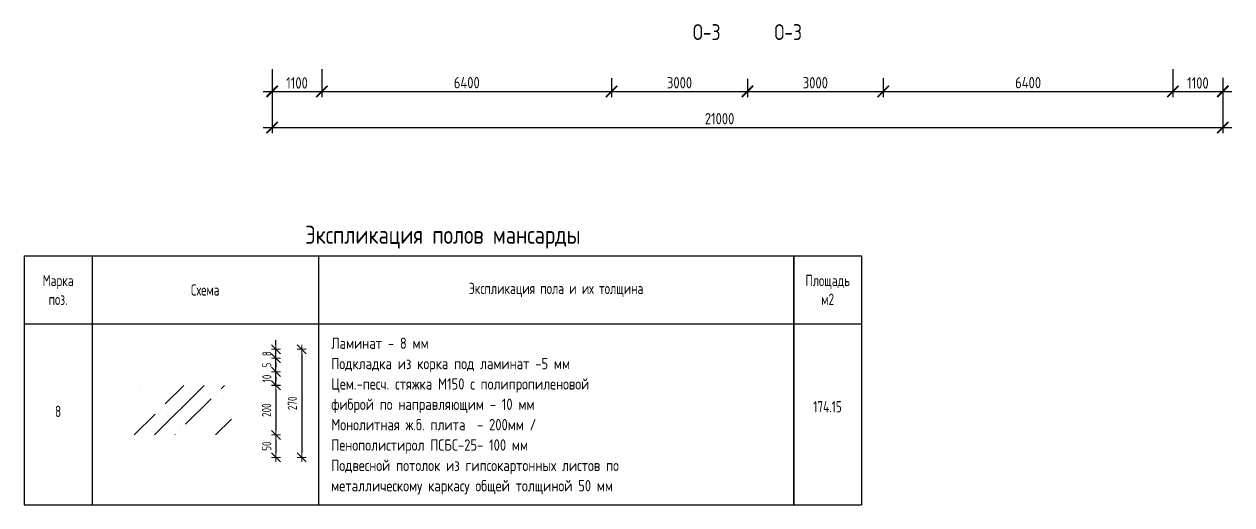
# Model space of a CAD drawing. Header units: millimetres. Extents: x -56498 to 234605, y -296269 to -29969.
# Drawn here: x 68605 to 95282, y -296269 to -285643 of the extents above; entities that cross this region are included whole.
import ezdxf
from ezdxf.enums import TextEntityAlignment as Align

# ---------------------------------------------------------------- set-up
doc = ezdxf.new("R2010")
doc.units = ezdxf.units.MM
doc.header["$LTSCALE"] = 100
doc.header["$PDMODE"] = 35
for name, color, linetype, lineweight in [('0.5', 7, 'Continuous', 50), ('Примітки 0.09', 200, 'Continuous', 9), ('Розміри 0.09', 5, 'Continuous', 9), ('Штрихування 0.09', 253, 'Continuous', 9)]:
    doc.layers.add(name, color=color, linetype=linetype, lineweight=lineweight)
doc.styles.add('GOST 2.304', font='CS_Gost2304.shx')
doc.styles.add('SPDS', font='SPDS.shx', dxfattribs={"width": 0.9})
doc.dimstyles.new('10_ Разм.цепочки_c выноск', dxfattribs={"dimscale": 100, "dimtxt": 2, "dimasz": 1, "dimexe": 2, "dimexo": 2, "dimgap": 1, "dimtad": 1, "dimdec": 0, "dimlfac": 0.1, "dimzin": 0, "dimdsep": 46, "dimtxsty": 'SPDS', "dimblk": 'dblk_0', "dimcen": 2, "dimdle": 1.5, "dimse1": 1, "dimse2": 1, "dimadec": 0, "dimazin": 0, "dimtfac": 1, "dimtdec": 0, "dimtix": 1, "dimtmove": 1, "dimatfit": 3, "dimfxl": 0, "dimtolj": 1, "dimtzin": 0, "dimarcsym": 0})
doc.dimstyles.new('SPDS', dxfattribs={"dimscale": 100, "dimtxt": 2.5, "dimasz": 2.5, "dimexe": 1.25, "dimexo": 0.625, "dimtad": 1, "dimrnd": 0.001, "dimtxsty": 'GOST 2.304', "dimblk": 'ARCHTICK', "dimcen": 2.5, "dimdle": 2, "dimadec": 0, "dimazin": 2, "dimtfac": 0.75, "dimtmove": 1, "dimatfit": 3, "dimfxl": 0, "dimtolj": 1, "dimarcsym": 0})

# ---------------------------------------------------------------- blocks, each defined once
blk = doc.blocks.new('_ArchTick')
at = {"color": 0, "linetype": 'ByBlock', "const_width": 0.15}
blk.add_lwpolyline([(-0.5, -0.5), (0.5, 0.5)], dxfattribs=at)
blk = doc.blocks.new('*D365')
at = {"layer": 'Defpoints', "color": 0, "transparency": 16777216}
for p in [(74082, -286574), (75182, -286574), (75182, -287130)]:
    blk.add_point(p, dxfattribs=at)
at = {"layer": 'Розміри 0.09', "color": 0, "lineweight": -2, "transparency": 16777216}
for p, q in [((74082, -286637), (74082, -287255)), ((75182, -286637), (75182, -287255)), ((73882, -287130), (75382, -287130))]:
    blk.add_line(p, q, dxfattribs=at)
at = {"layer": 'Розміри 0.09', "color": 0, "lineweight": -2, "transparency": 16777216, "xscale": 250, "yscale": 250, "zscale": 250, "rotation": 180}
blk.add_blockref('_ArchTick', (74082, -287130), dxfattribs=at)
at = {"layer": 'Розміри 0.09', "color": 0, "lineweight": -2, "transparency": 16777216, "xscale": 250, "yscale": 250, "zscale": 250}
blk.add_blockref('_ArchTick', (75182, -287130), dxfattribs=at)
at = {"layer": 'Розміри 0.09', "color": 0, "transparency": 16777216, "insert": (74632, -286943), "char_height": 250, "attachment_point": 5, "style": 'GOST 2.304'}
blk.add_mtext('\\A1;1100', dxfattribs=at)
blk = doc.blocks.new('*D366')
at = {"layer": 'Defpoints', "color": 0, "transparency": 16777216}
for p in [(75182, -286574), (81582, -286774), (81582, -287130)]:
    blk.add_point(p, dxfattribs=at)
at = {"layer": 'Розміри 0.09', "color": 0, "lineweight": -2, "transparency": 16777216}
for p, q in [((75182, -286637), (75182, -287255)), ((81582, -286836), (81582, -287255)), ((74982, -287130), (81782, -287130))]:
    blk.add_line(p, q, dxfattribs=at)
at = {"layer": 'Розміри 0.09', "color": 0, "lineweight": -2, "transparency": 16777216, "xscale": 250, "yscale": 250, "zscale": 250, "rotation": 180}
blk.add_blockref('_ArchTick', (75182, -287130), dxfattribs=at)
at = {"layer": 'Розміри 0.09', "color": 0, "lineweight": -2, "transparency": 16777216, "xscale": 250, "yscale": 250, "zscale": 250}
blk.add_blockref('_ArchTick', (81582, -287130), dxfattribs=at)
at = {"layer": 'Розміри 0.09', "color": 0, "transparency": 16777216, "insert": (78382, -286936), "char_height": 250, "attachment_point": 5, "style": 'GOST 2.304'}
blk.add_mtext('\\A1;6400', dxfattribs=at)
blk = doc.blocks.new('*D367')
at = {"layer": 'Defpoints', "color": 0, "transparency": 16777216}
for p in [(81582, -286774), (84582, -286793), (84582, -287130)]:
    blk.add_point(p, dxfattribs=at)
at = {"layer": 'Розміри 0.09', "color": 0, "lineweight": -2, "transparency": 16777216}
for p, q in [((81582, -286836), (81582, -287255)), ((84582, -286855), (84582, -287255)), ((81382, -287130), (84782, -287130))]:
    blk.add_line(p, q, dxfattribs=at)
at = {"layer": 'Розміри 0.09', "color": 0, "lineweight": -2, "transparency": 16777216, "xscale": 250, "yscale": 250, "zscale": 250, "rotation": 180}
blk.add_blockref('_ArchTick', (81582, -287130), dxfattribs=at)
at = {"layer": 'Розміри 0.09', "color": 0, "lineweight": -2, "transparency": 16777216, "xscale": 250, "yscale": 250, "zscale": 250}
blk.add_blockref('_ArchTick', (84582, -287130), dxfattribs=at)
at = {"layer": 'Розміри 0.09', "color": 0, "transparency": 16777216, "insert": (83082, -286938), "char_height": 250, "attachment_point": 5, "style": 'GOST 2.304'}
blk.add_mtext('\\A1;3000', dxfattribs=at)
blk = doc.blocks.new('*D368')
at = {"layer": 'Defpoints', "color": 0, "transparency": 16777216}
for p in [(87582, -286774), (84582, -286793), (87582, -287130)]:
    blk.add_point(p, dxfattribs=at)
at = {"layer": 'Розміри 0.09', "color": 0, "lineweight": -2, "transparency": 16777216}
for p, q in [((84582, -286855), (84582, -287255)), ((87582, -286836), (87582, -287255)), ((84382, -287130), (87782, -287130))]:
    blk.add_line(p, q, dxfattribs=at)
at = {"layer": 'Розміри 0.09', "color": 0, "lineweight": -2, "transparency": 16777216, "xscale": 250, "yscale": 250, "zscale": 250, "rotation": 180}
blk.add_blockref('_ArchTick', (84582, -287130), dxfattribs=at)
at = {"layer": 'Розміри 0.09', "color": 0, "lineweight": -2, "transparency": 16777216, "xscale": 250, "yscale": 250, "zscale": 250}
blk.add_blockref('_ArchTick', (87582, -287130), dxfattribs=at)
at = {"layer": 'Розміри 0.09', "color": 0, "transparency": 16777216, "insert": (86082, -286938), "char_height": 250, "attachment_point": 5, "style": 'GOST 2.304'}
blk.add_mtext('\\A1;3000', dxfattribs=at)
blk = doc.blocks.new('*D369')
at = {"layer": 'Defpoints', "color": 0, "transparency": 16777216}
for p in [(87582, -286774), (93982, -286574), (93982, -287130)]:
    blk.add_point(p, dxfattribs=at)
at = {"layer": 'Розміри 0.09', "color": 0, "lineweight": -2, "transparency": 16777216}
for p, q in [((93982, -286637), (93982, -287255)), ((87582, -286836), (87582, -287255)), ((87382, -287130), (94182, -287130))]:
    blk.add_line(p, q, dxfattribs=at)
at = {"layer": 'Розміри 0.09', "color": 0, "lineweight": -2, "transparency": 16777216, "xscale": 250, "yscale": 250, "zscale": 250, "rotation": 180}
blk.add_blockref('_ArchTick', (87582, -287130), dxfattribs=at)
at = {"layer": 'Розміри 0.09', "color": 0, "lineweight": -2, "transparency": 16777216, "xscale": 250, "yscale": 250, "zscale": 250}
blk.add_blockref('_ArchTick', (93982, -287130), dxfattribs=at)
at = {"layer": 'Розміри 0.09', "color": 0, "transparency": 16777216, "insert": (90782, -286936), "char_height": 250, "attachment_point": 5, "style": 'GOST 2.304'}
blk.add_mtext('\\A1;6400', dxfattribs=at)
blk = doc.blocks.new('*D370')
at = {"layer": 'Defpoints', "color": 0, "transparency": 16777216}
for p in [(93982, -286574), (95082, -286766), (95082, -287130)]:
    blk.add_point(p, dxfattribs=at)
at = {"layer": 'Розміри 0.09', "color": 0, "lineweight": -2, "transparency": 16777216}
for p, q in [((93982, -286637), (93982, -287255)), ((95082, -286828), (95082, -287255)), ((93782, -287130), (95282, -287130))]:
    blk.add_line(p, q, dxfattribs=at)
at = {"layer": 'Розміри 0.09', "color": 0, "lineweight": -2, "transparency": 16777216, "xscale": 250, "yscale": 250, "zscale": 250, "rotation": 180}
blk.add_blockref('_ArchTick', (93982, -287130), dxfattribs=at)
at = {"layer": 'Розміри 0.09', "color": 0, "lineweight": -2, "transparency": 16777216, "xscale": 250, "yscale": 250, "zscale": 250}
blk.add_blockref('_ArchTick', (95082, -287130), dxfattribs=at)
at = {"layer": 'Розміри 0.09', "color": 0, "transparency": 16777216, "insert": (94532, -286943), "char_height": 250, "attachment_point": 5, "style": 'GOST 2.304'}
blk.add_mtext('\\A1;1100', dxfattribs=at)
blk = doc.blocks.new('*D371')
at = {"layer": 'Defpoints', "color": 0, "transparency": 16777216}
for p in [(74082, -287130), (95082, -287130), (95082, -287930)]:
    blk.add_point(p, dxfattribs=at)
at = {"layer": 'Розміри 0.09', "color": 0, "lineweight": -2, "transparency": 16777216}
for p, q in [((74082, -287193), (74082, -288055)), ((95082, -287193), (95082, -288055)), ((73882, -287930), (95282, -287930))]:
    blk.add_line(p, q, dxfattribs=at)
at = {"layer": 'Розміри 0.09', "color": 0, "lineweight": -2, "transparency": 16777216, "xscale": 250, "yscale": 250, "zscale": 250, "rotation": 180}
blk.add_blockref('_ArchTick', (74082, -287930), dxfattribs=at)
at = {"layer": 'Розміри 0.09', "color": 0, "lineweight": -2, "transparency": 16777216, "xscale": 250, "yscale": 250, "zscale": 250}
blk.add_blockref('_ArchTick', (95082, -287930), dxfattribs=at)
at = {"layer": 'Розміри 0.09', "color": 0, "transparency": 16777216, "insert": (83966, -287733), "char_height": 250, "attachment_point": 5, "style": 'GOST 2.304'}
blk.add_mtext('\\A1;21000', dxfattribs=at)
blk = doc.blocks.new('dblk_0')
at = {"color": 0, "linetype": 'ByBlock'}
for p, q in [((1, 1), (-1, -1)), ((-1, 0), (1, 0)), ((0, 1), (0, -1))]:
    blk.add_line(p, q, dxfattribs=at)
blk = doc.blocks.new('*D498')
at = {"layer": 'Defpoints', "color": 0, "ltscale": 100, "transparency": 16777216}
for p in [(73538, -293628), (73538, -294723), (74167, -294723)]:
    blk.add_point(p, dxfattribs=at)
at = {"layer": 'Розміри 0.09', "color": 0, "lineweight": -2, "ltscale": 100, "transparency": 16777216}
blk.add_line((74167, -293728), (74167, -294623), dxfattribs=at)
at = {"layer": 'Розміри 0.09', "color": 0, "lineweight": -2, "ltscale": 100, "transparency": 16777216, "xscale": 100, "yscale": 100, "zscale": 100}
for p, rotation in [((74167, -293628), 90), ((74167, -294723), 270)]:
    blk.add_blockref('dblk_0', p, dxfattribs=dict(at, rotation=rotation))
at = {"layer": 'Розміри 0.09', "color": 0, "ltscale": 100, "transparency": 16777216, "insert": (73959, -294176), "char_height": 200, "attachment_point": 5, "rotation": 90, "style": 'SPDS'}
blk.add_mtext('\\A1;200', dxfattribs=at)
blk = doc.blocks.new('*D499')
at = {"layer": 'Defpoints', "color": 0, "ltscale": 100, "transparency": 16777216}
for p in [(73538, -293028), (74167, -293028), (73538, -293328)]:
    blk.add_point(p, dxfattribs=at)
at = {"layer": 'Розміри 0.09', "color": 0, "lineweight": -2, "ltscale": 100, "transparency": 16777216}
for p, q in [((74167, -292928), (74167, -292828)), ((74167, -293328), (74167, -293028)), ((74167, -293428), (74167, -293528))]:
    blk.add_line(p, q, dxfattribs=at)
at = {"layer": 'Розміри 0.09', "color": 0, "lineweight": -2, "ltscale": 100, "transparency": 16777216, "xscale": 100, "yscale": 100, "zscale": 100}
for p, rotation in [((74167, -293028), 270), ((74167, -293328), 90)]:
    blk.add_blockref('dblk_0', p, dxfattribs=dict(at, rotation=rotation))
at = {"layer": 'Розміри 0.09', "color": 0, "ltscale": 100, "transparency": 16777216, "insert": (73963, -293178), "char_height": 200, "attachment_point": 5, "rotation": 90, "style": 'SPDS'}
blk.add_mtext('\\A1;5', dxfattribs=at)
blk = doc.blocks.new('*D500')
at = {"layer": 'Defpoints', "color": 0, "ltscale": 100, "transparency": 16777216}
for p in [(73538, -292828), (74167, -292828), (73538, -293028)]:
    blk.add_point(p, dxfattribs=at)
at = {"layer": 'Розміри 0.09', "color": 0, "lineweight": -2, "ltscale": 100, "transparency": 16777216}
for p, q in [((74167, -292728), (74167, -292628)), ((74167, -293028), (74167, -292828)), ((74167, -293128), (74167, -293228))]:
    blk.add_line(p, q, dxfattribs=at)
at = {"layer": 'Розміри 0.09', "color": 0, "lineweight": -2, "ltscale": 100, "transparency": 16777216, "xscale": 100, "yscale": 100, "zscale": 100}
for p, rotation in [((74167, -292828), 270), ((74167, -293028), 90)]:
    blk.add_blockref('dblk_0', p, dxfattribs=dict(at, rotation=rotation))
at = {"layer": 'Розміри 0.09', "color": 0, "ltscale": 100, "transparency": 16777216, "insert": (73967, -292928), "char_height": 200, "attachment_point": 5, "rotation": 90, "style": 'SPDS'}
blk.add_mtext('\\A1;8', dxfattribs=at)
blk = doc.blocks.new('*D501')
at = {"layer": 'Defpoints', "color": 0, "ltscale": 100, "transparency": 16777216}
for p in [(73538, -292828), (73538, -295219), (74737, -295219)]:
    blk.add_point(p, dxfattribs=at)
at = {"layer": 'Розміри 0.09', "color": 0, "lineweight": -2, "ltscale": 100, "transparency": 16777216}
blk.add_line((74737, -292928), (74737, -295119), dxfattribs=at)
at = {"layer": 'Розміри 0.09', "color": 0, "lineweight": -2, "ltscale": 100, "transparency": 16777216, "xscale": 100, "yscale": 100, "zscale": 100}
for p, rotation in [((74737, -292828), 90), ((74737, -295219), 270)]:
    blk.add_blockref('dblk_0', p, dxfattribs=dict(at, rotation=rotation))
at = {"layer": 'Розміри 0.09', "color": 0, "ltscale": 100, "transparency": 16777216, "insert": (74529, -294024), "char_height": 200, "attachment_point": 5, "rotation": 90, "style": 'SPDS'}
blk.add_mtext('\\A1;270', dxfattribs=at)
blk = doc.blocks.new('*D502')
at = {"layer": 'Defpoints', "color": 0, "ltscale": 100, "transparency": 16777216}
for p in [(73538, -294723), (73538, -295219), (74167, -295219)]:
    blk.add_point(p, dxfattribs=at)
at = {"layer": 'Розміри 0.09', "color": 0, "lineweight": -2, "ltscale": 100, "transparency": 16777216}
blk.add_line((74167, -294823), (74167, -295119), dxfattribs=at)
at = {"layer": 'Розміри 0.09', "color": 0, "lineweight": -2, "ltscale": 100, "transparency": 16777216, "xscale": 100, "yscale": 100, "zscale": 100}
for p, rotation in [((74167, -294723), 90), ((74167, -295219), 270)]:
    blk.add_blockref('dblk_0', p, dxfattribs=dict(at, rotation=rotation))
at = {"layer": 'Розміри 0.09', "color": 0, "ltscale": 100, "transparency": 16777216, "insert": (73963, -294971), "char_height": 200, "attachment_point": 5, "rotation": 90, "style": 'SPDS'}
blk.add_mtext('\\A1;50', dxfattribs=at)
blk = doc.blocks.new('*D503')
at = {"layer": 'Defpoints', "color": 0, "ltscale": 100, "transparency": 16777216}
for p in [(73538, -293328), (74167, -293328), (73538, -293626)]:
    blk.add_point(p, dxfattribs=at)
at = {"layer": 'Розміри 0.09', "color": 0, "lineweight": -2, "ltscale": 100, "transparency": 16777216}
for p, q in [((74167, -293228), (74167, -293128)), ((74167, -293626), (74167, -293328)), ((74167, -293726), (74167, -293826))]:
    blk.add_line(p, q, dxfattribs=at)
at = {"layer": 'Розміри 0.09', "color": 0, "lineweight": -2, "ltscale": 100, "transparency": 16777216, "xscale": 100, "yscale": 100, "zscale": 100}
for p, rotation in [((74167, -293328), 270), ((74167, -293626), 90)]:
    blk.add_blockref('dblk_0', p, dxfattribs=dict(at, rotation=rotation))
at = {"layer": 'Розміри 0.09', "color": 0, "ltscale": 100, "transparency": 16777216, "insert": (73967, -293477), "char_height": 200, "attachment_point": 5, "rotation": 90, "style": 'SPDS'}
blk.add_mtext('\\A1;10', dxfattribs=at)

msp = doc.modelspace()

# ---------------------------------------------------------------- linework, layer by layer
at = {"layer": '0.5', "lineweight": 30}
for p, q in [((68604.617, -290767.475), (87104.617, -290767.475)), ((68604.617, -290767.475), (68604.617, -296268.985)), ((70104.617, -290767.475), (70104.617, -296268.985)), ((75104.617, -290767.475), (75104.617, -296268.985)), ((85604.617, -296268.985), (85604.617, -290767.475)), ((85604.617, -290767.475), (85604.617, -296268.985)), ((87104.617, -290767.475), (87104.617, -296268.985)), ((68604.617, -292267.475), (87104.617, -292267.475)), ((68604.617, -296268.985), (87104.617, -296268.985)), ((68604.617, -296268.985), (87104.617, -296268.985)), ((68604.617, -296268.985), (87104.617, -296268.985))]:
    msp.add_line(p, q, dxfattribs=at)
at = {"layer": 'Штрихування 0.09', "ltscale": 0.75}
for p, q in [((71161.506, -293702.165), (71161.506, -293702.165)), ((71487.323, -294723.386), (72582.246, -293628.463)), ((71722.772, -294038.925), (72133.234, -293628.463)), ((72957.557, -293702.165), (73031.259, -293628.463)), ((72171.785, -294487.938), (72733.051, -293926.672)), ((72845.304, -293814.418), (72845.304, -293814.418)), ((71610.519, -294151.178), (71610.519, -294151.178)), ((71038.311, -294723.386), (71498.266, -294263.431)), ((72834.362, -294723.386), (73182.064, -294375.684)), ((71936.336, -294723.386), (71947.279, -294712.444)), ((72059.532, -294600.191), (72059.532, -294600.191))]:
    msp.add_line(p, q, dxfattribs=at)

# ---------------------------------------------------------------- texts
at = {"layer": 'Примітки 0.09', "style": 'SPDS'}
for s, height, p in [('О-3', 350, (83682.301, -285994.238)), ('О-3', 350, (85482.29, -285994.238)), ('Экспликация полов мансарды', 400, (77854.617, -290497.831))]:
    msp.add_text(s, height=height, dxfattribs=at).set_placement(p, align=Align.CENTER)
at = {"layer": 'Примітки 0.09', "style": 'GOST 2.304'}
for s, p in [('Ламинат - 8 мм', (75388.605, -292820.927)), ('Подкладка из корка под ламинат -5 мм', (75388.605, -293270.927)), ('Цем.-песч. стяжка М150 с полипропиленовой', (75388.605, -293720.927)), ('фиброй по направляющим - 10 мм', (75388.605, -294170.927)), ('Монолитная ж.б. плита  - 200мм /', (75388.605, -294620.927)), ('Пенополистирол ПСБС-25- 100 мм', (75388.605, -295070.927)), ('Подвесной потолок из гипсокартонных листов по', (75388.605, -295520.927)), ('металлическому каркасу общей толщиной 50 мм', (75388.605, -295970.927))]:
    msp.add_text(s, height=250, dxfattribs=at).set_placement(p)
at = {"layer": 'Примітки 0.09', "style": 'SPDS', "width": 0.9}
for s, p in [('174.15', (86350.682, -294100.438)), ('8', (69354.617, -294202.739))]:
    msp.add_text(s, height=250, dxfattribs=at).set_placement(p, align=Align.MIDDLE_CENTER)
at = {"layer": 'Примітки 0.09', "char_height": 250, "attachment_point": 5, "style": 'SPDS'}
for s, insert, width in [('Марка\\Pпоз.', (69354.617, -291517.475), 1500), ('Площадь\\Pм2', (86354.617, -291517.475), 1500), ('Схема', (72604.617, -291517.475), 5000), ('Экспликация пола и их толщина', (80354.617, -291517.475), 10500)]:
    msp.add_mtext(s, dxfattribs=dict(at, insert=insert, width=width))

# ---------------------------------------------------------------- dimensions: what is measured, and where the dimension line sits
at = {"layer": 'Розміри 0.09'}
for base, p1, p2, picture, middle in [((75182.29, -287130.359), (74082.29, -286574.421), (75182.29, -286574.421), '*D365', (74632.29, -286942.859)), ((81582.29, -287130.359), (75182.29, -286574.421), (81582.29, -286773.62), '*D366', (78382.29, -286935.624)), ((84582.29, -287130.359), (81582.29, -286773.62), (84582.29, -286792.578), '*D367', (83082.29, -286937.681)), ((87582.29, -287130.359), (84582.29, -286792.578), (87582.29, -286773.62), '*D368', (86082.29, -286937.681)), ((93982.29, -287130.359), (87582.29, -286773.62), (93982.29, -286574.421), '*D369', (90782.29, -286935.624)), ((95082.29, -287130.359), (93982.29, -286574.421), (95082.29, -286765.635), '*D370', (94532.29, -286942.859))]:
    dim = msp.add_linear_dim(base=base, p1=p1, p2=p2, dimstyle='SPDS', override={"dimlfac": 1, "dimtxsty": 'GOST 2.304', "dimblk1": 'ArchTick', "dimblk2": 'ArchTick', "dimsah": 1, "dimtolj": 1}, dxfattribs=at)
    dim.commit()
    dim.dimension.update_dxf_attribs({"geometry": picture, "text_midpoint": middle})
dim = msp.add_linear_dim(base=(95082.29, -287930.359), p1=(74082.29, -287130.359), p2=(95082.29, -287130.359), dimstyle='SPDS', override={"dimlfac": 1, "dimtxsty": 'GOST 2.304', "dimblk1": 'ArchTick', "dimblk2": 'ArchTick', "dimsah": 1, "dimtolj": 1}, dxfattribs=at)
dim.commit()
dim.dimension.update_dxf_attribs({"geometry": '*D371', "text_midpoint": (83966.415, -287930.359), "dimtype": 160})
at = {"layer": 'Розміри 0.09', "color": 1, "ltscale": 100}
dim = msp.add_linear_dim(base=(74166.84, -292828.463), p1=(73537.741, -293028.463), p2=(73537.741, -292828.463), angle=90, text='8', dimstyle='10_ Разм.цепочки_c выноск', dxfattribs=at)
dim.commit()
dim.dimension.update_dxf_attribs({"geometry": '*D500', "text_midpoint": (73966.84, -292928.463)})
for base, p1, p2, text, picture, middle in [((74736.539, -295219.137), (73537.741, -292828.463), (73537.741, -295219.137), '270', '*D501', (74528.793, -294023.8)), ((74166.84, -293028.463), (73537.741, -293328.463), (73537.741, -293028.463), '5', '*D499', (73962.698, -293178.463)), ((74166.84, -293328.463), (73537.741, -293626.338), (73537.741, -293328.463), '10', '*D503', (73966.84, -293477.401)), ((74166.84, -294723.386), (73537.741, -293628.463), (73537.741, -294723.386), '200', '*D498', (73959.094, -294175.925)), ((74166.84, -295219.137), (73537.741, -294723.386), (73537.741, -295219.137), '50', '*D502', (73962.698, -294971.262))]:
    dim = msp.add_linear_dim(base=base, p1=p1, p2=p2, angle=90, text=text, dimstyle='10_ Разм.цепочки_c выноск', override={"dimlfac": 0.1, "dimtxsty": 'SPDS', "dimtolj": 1}, dxfattribs=at)
    dim.commit()
    dim.dimension.update_dxf_attribs({"geometry": picture, "text_midpoint": middle})

doc.saveas('drawing.dxf')
